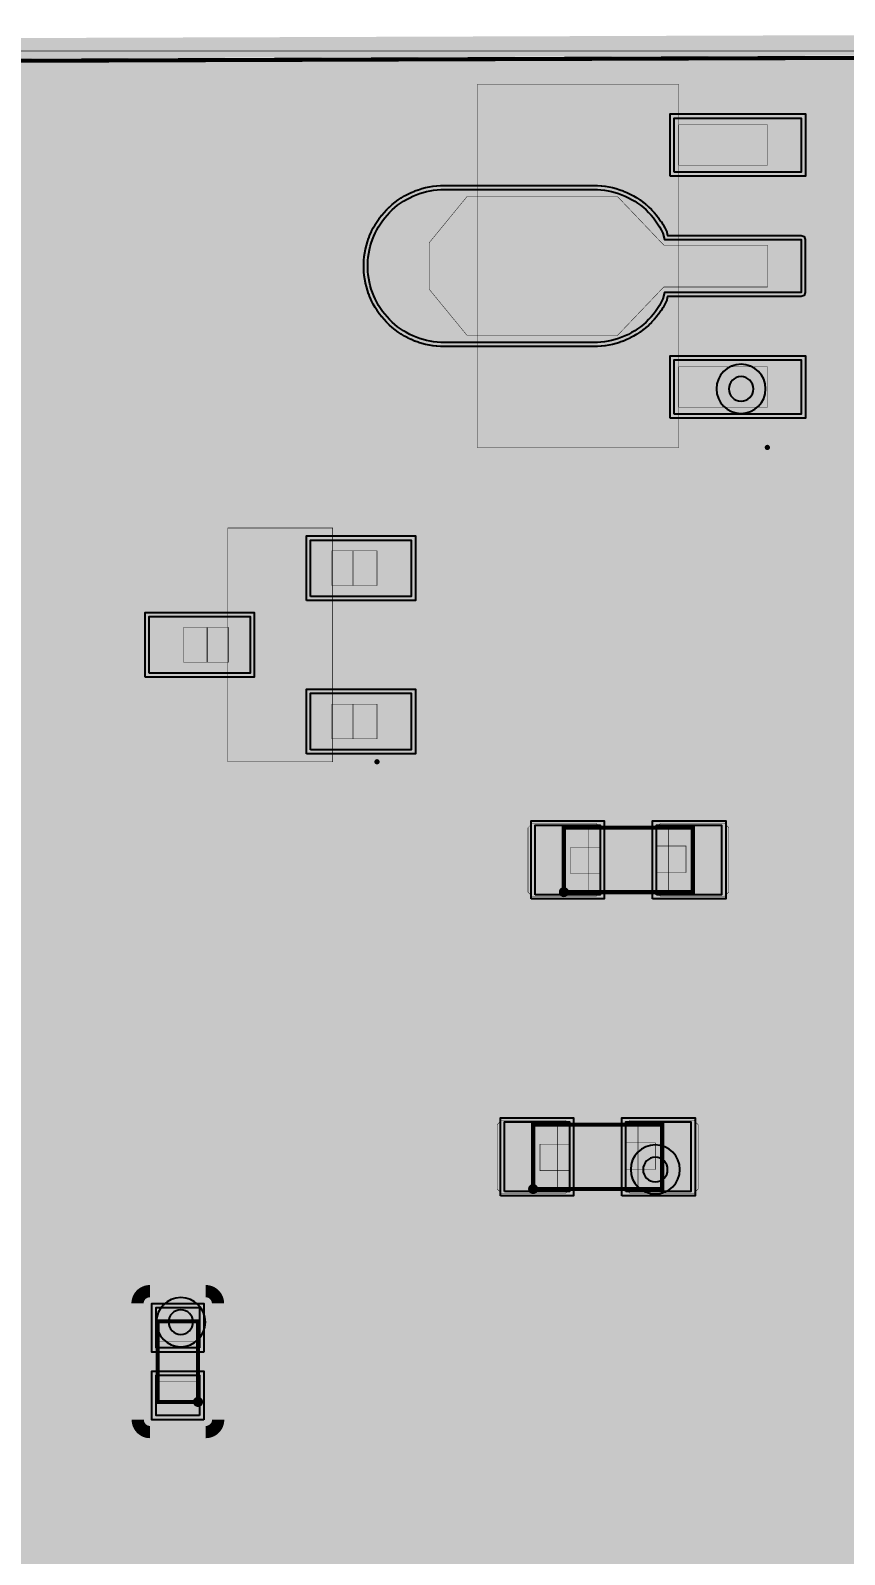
# Model space of a CAD drawing. Header units: millimetres. Extents: x 56.5 to 93.6, y 37.7 to 70.1.
# Drawn here: x 66.5 to 76.59, y 51.2 to 70.1 of the extents above; entities that cross this region are included whole.
import ezdxf

# ---------------------------------------------------------------- set-up
doc = ezdxf.new("R2010")
doc.units = ezdxf.units.MM
doc.header["$MEASUREMENT"] = 0
for name, color, linetype, true_color in [('Board-Outline-Layer', 7, 'Continuous', 0xff00ff), ('Bottom-Layer', 7, 'Continuous', 0x0000ff), ('Component-Marking-Layer', 7, 'Continuous', 0x66ffcc), ('Component-Shape-Layer', 7, 'Continuous', 0x00cccc), ('Document-Layer', 7, 'Continuous', 0xffffff), ('Hole-Layer', 7, 'Continuous', 0x222222), ('Multi-Layer', 7, 'Continuous', 0xc0c0c0), ('Pin-Floating-Layer', 7, 'Continuous', 0xcc9999), ('Pin-Soldering-Layer', 7, 'Continuous', 0xcc9999), ('Top-Layer', 7, 'Continuous', 0xff0000), ('Top-Paste-Mask-Layer', 7, 'Continuous', 0x808080), ('Top-Silkscreen-Layer', 7, 'Continuous', 0xffcc00), ('Top-Solder-Mask-Layer', 7, 'Continuous', 0x800080)]:
    doc.layers.add(name, color=color, linetype=linetype, true_color=true_color)

msp = doc.modelspace()

# ---------------------------------------------------------------- hatches: boundary and pattern name
at = {"layer": 'Bottom-Layer'}
msp.add_hatch(color=256, dxfattribs=at).paths.add_polyline_path([(81.101, 43.095), (79.078, 43.102), (76.992, 43.207), (76.989, 43.208), (76.986, 43.208), (56.797, 43.334), (56.797, 69.696), (93.318, 69.822), (93.318, 64.041), (93.219, 43.205)])
at = {"layer": 'Component-Marking-Layer'}
for points in [[(75.608, 64.933, 1), (75.668, 64.933, 1)], [(75.608, 64.933, 1), (75.668, 64.933, 1)], [(70.766, 61.034, 1), (70.826, 61.034, 1)], [(70.766, 61.034, 1), (70.826, 61.034, 1)], [(73.054, 59.417, 1), (73.174, 59.417, 1)], [(73.054, 59.417, 1), (73.174, 59.417, 1)], [(72.673, 55.734, 1), (72.793, 55.734, 1)], [(72.673, 55.734, 1), (72.793, 55.734, 1)], [(68.516, 53.094, 1), (68.636, 53.094, 1)], [(68.516, 53.094, 1), (68.636, 53.094, 1)]]:
    msp.add_hatch(color=256, dxfattribs=at).paths.add_polyline_path(points)
at = {"layer": 'Component-Shape-Layer'}
for points in [[(72.04, 64.933), (72.04, 69.433), (74.54, 69.433), (74.54, 64.933)], [(72.04, 64.933), (72.04, 69.433), (74.54, 69.433), (74.54, 64.933)], [(68.946, 61.034), (68.946, 63.934), (70.246, 63.934), (70.246, 61.034)], [(68.946, 61.034), (68.946, 63.934), (70.246, 63.934), (70.246, 61.034)]]:
    msp.add_hatch(color=256, dxfattribs=at).paths.add_polyline_path(points)
at = {"layer": 'Pin-Floating-Layer'}
for points in [[(70.236, 63.219), (70.236, 63.649), (70.506, 63.649), (70.506, 63.219)], [(70.236, 63.219), (70.236, 63.649), (70.506, 63.649), (70.506, 63.219)], [(68.686, 62.269), (68.686, 62.699), (68.956, 62.699), (68.956, 62.269)], [(68.686, 62.269), (68.686, 62.699), (68.956, 62.699), (68.956, 62.269)], [(70.236, 61.319), (70.236, 61.749), (70.506, 61.749), (70.506, 61.319)], [(70.236, 61.319), (70.236, 61.749), (70.506, 61.749), (70.506, 61.319)]]:
    msp.add_hatch(color=256, dxfattribs=at).paths.add_polyline_path(points)
at = {"layer": 'Pin-Soldering-Layer'}
for points in [[(74.538, 68.933), (75.638, 68.933), (75.638, 68.433), (74.538, 68.433)], [(74.538, 68.933), (75.638, 68.933), (75.638, 68.433), (74.538, 68.433)], [(74.353, 66.923), (73.778, 66.321), (71.914, 66.321), (71.443, 66.896), (71.443, 67.471), (71.914, 68.046), (73.778, 68.046), (74.353, 67.443), (75.638, 67.443), (75.638, 66.923)], [(74.353, 66.923), (73.778, 66.321), (71.914, 66.321), (71.443, 66.896), (71.443, 67.471), (71.914, 68.046), (73.778, 68.046), (74.353, 67.443), (75.638, 67.443), (75.638, 66.923)], [(74.538, 65.933), (75.638, 65.933), (75.638, 65.433), (74.538, 65.433)], [(74.538, 65.933), (75.638, 65.933), (75.638, 65.433), (74.538, 65.433)], [(70.496, 63.219), (70.496, 63.649), (70.796, 63.649), (70.796, 63.219)], [(70.496, 63.219), (70.496, 63.649), (70.796, 63.649), (70.796, 63.219)], [(68.396, 62.269), (68.396, 62.699), (68.696, 62.699), (68.696, 62.269)], [(68.396, 62.269), (68.396, 62.699), (68.696, 62.699), (68.696, 62.269)], [(70.496, 61.319), (70.496, 61.749), (70.796, 61.749), (70.796, 61.319)], [(70.496, 61.319), (70.496, 61.749), (70.796, 61.749), (70.796, 61.319)], [(73.114, 59.417), (73.114, 60.217), (73.414, 60.217), (73.414, 59.417)], [(73.114, 59.417), (73.114, 60.217), (73.414, 60.217), (73.414, 59.417)], [(74.714, 59.417), (74.414, 59.417), (74.414, 60.217), (74.714, 60.217)], [(74.714, 59.417), (74.414, 59.417), (74.414, 60.217), (74.714, 60.217)], [(72.733, 55.734), (72.733, 56.534), (73.033, 56.534), (73.033, 55.734)], [(72.733, 55.734), (72.733, 56.534), (73.033, 56.534), (73.033, 55.734)], [(74.333, 55.734), (74.033, 55.734), (74.033, 56.534), (74.333, 56.534)], [(74.333, 55.734), (74.033, 55.734), (74.033, 56.534), (74.333, 56.534)], [(68.576, 54.094), (68.576, 53.844), (68.076, 53.844), (68.076, 54.094)], [(68.576, 54.094), (68.576, 53.844), (68.076, 53.844), (68.076, 54.094)], [(68.576, 53.094), (68.076, 53.094), (68.076, 53.344), (68.576, 53.344)], [(68.576, 53.094), (68.076, 53.094), (68.076, 53.344), (68.576, 53.344)]]:
    msp.add_hatch(color=256, dxfattribs=at).paths.add_polyline_path(points)
at = {"layer": 'Top-Layer'}
for points in [[(74.483, 68.347), (74.483, 69.019), (76.058, 69.019), (76.058, 68.347)], [(71.631, 68.133), (73.485, 68.133), (73.53, 68.132), (73.574, 68.129), (73.618, 68.124), (73.662, 68.116), (73.706, 68.107), (73.749, 68.096), (73.791, 68.082), (73.833, 68.067), (73.874, 68.05), (73.914, 68.03), (73.954, 68.009), (73.992, 67.986), (74.029, 67.962), (74.065, 67.936), (74.1, 67.908), (74.133, 67.878), (74.165, 67.847), (74.195, 67.814), (74.224, 67.78), (74.251, 67.745), (74.277, 67.708), (74.3, 67.671), (74.322, 67.632), (74.342, 67.592), (74.361, 67.513), (76.058, 67.513), (76.058, 66.853), (74.361, 66.853), (74.342, 66.774), (74.322, 66.734), (74.3, 66.695), (74.277, 66.657), (74.251, 66.621), (74.224, 66.586), (74.195, 66.552), (74.165, 66.519), (74.133, 66.488), (74.1, 66.458), (74.065, 66.43), (74.029, 66.404), (73.992, 66.379), (73.954, 66.357), (73.914, 66.335), (73.874, 66.316), (73.833, 66.299), (73.791, 66.284), (73.749, 66.27), (73.706, 66.259), (73.662, 66.25), (73.618, 66.242), (73.574, 66.237), (73.53, 66.234), (73.485, 66.233), (71.631, 66.233), (71.586, 66.234), (71.542, 66.237), (71.498, 66.242), (71.454, 66.25), (71.41, 66.259), (71.367, 66.27), (71.325, 66.284), (71.283, 66.299), (71.242, 66.316), (71.202, 66.335), (71.162, 66.357), (71.124, 66.379), (71.087, 66.404), (71.051, 66.43), (71.017, 66.458), (70.983, 66.488), (70.951, 66.519), (70.921, 66.552), (70.892, 66.586), (70.865, 66.621), (70.839, 66.657), (70.816, 66.695), (70.794, 66.734), (70.774, 66.774), (70.755, 66.814), (70.739, 66.856), (70.725, 66.898), (70.712, 66.941), (70.702, 66.984), (70.694, 67.028), (70.687, 67.072), (70.683, 67.116), (70.681, 67.161), (70.681, 67.205), (70.683, 67.25), (70.687, 67.294), (70.694, 67.338), (70.702, 67.382), (70.712, 67.425), (70.725, 67.468), (70.739, 67.51), (70.755, 67.552), (70.774, 67.592), (70.794, 67.632), (70.816, 67.671), (70.839, 67.708), (70.865, 67.745), (70.892, 67.78), (70.921, 67.814), (70.951, 67.847), (70.983, 67.878), (71.017, 67.908), (71.051, 67.936), (71.087, 67.962), (71.124, 67.986), (71.162, 68.009), (71.202, 68.03), (71.242, 68.05), (71.283, 68.067), (71.325, 68.082), (71.367, 68.096), (71.41, 68.107), (71.454, 68.116), (71.498, 68.124), (71.542, 68.129), (71.586, 68.132)], [(74.483, 65.347), (74.483, 66.019), (76.058, 66.019), (76.058, 65.347)], [(69.971, 63.084), (69.971, 63.784), (71.221, 63.784), (71.221, 63.084)], [(67.971, 62.134), (67.971, 62.834), (69.221, 62.834), (69.221, 62.134)], [(69.971, 61.184), (69.971, 61.884), (71.221, 61.884), (71.221, 61.184)], [(72.758, 59.385), (72.758, 60.249), (73.564, 60.249), (73.564, 59.385)], [(74.264, 59.385), (74.264, 60.249), (75.071, 60.249), (75.071, 59.385)], [(72.377, 55.702), (72.377, 56.566), (73.183, 56.566), (73.183, 55.702)], [(73.883, 55.702), (73.883, 56.566), (74.69, 56.566), (74.69, 55.702)], [(68.596, 53.764), (68.056, 53.764), (68.056, 54.264), (68.596, 54.264)], [(68.596, 52.924), (68.056, 52.924), (68.056, 53.424), (68.596, 53.424)]]:
    msp.add_hatch(color=256, dxfattribs=at).paths.add_polyline_path(points)
at = {"layer": 'Top-Paste-Mask-Layer'}
for points in [[(74.483, 68.347), (74.483, 69.019), (76.058, 69.019), (76.058, 68.347)], [(71.631, 68.133), (73.485, 68.133), (73.53, 68.132), (73.574, 68.129), (73.618, 68.124), (73.662, 68.116), (73.706, 68.107), (73.749, 68.096), (73.791, 68.082), (73.833, 68.067), (73.874, 68.05), (73.914, 68.03), (73.954, 68.009), (73.992, 67.986), (74.029, 67.962), (74.065, 67.936), (74.1, 67.908), (74.133, 67.878), (74.165, 67.847), (74.195, 67.814), (74.224, 67.78), (74.251, 67.745), (74.277, 67.708), (74.3, 67.671), (74.322, 67.632), (74.342, 67.592), (74.361, 67.513), (76.058, 67.513), (76.058, 66.853), (74.361, 66.853), (74.342, 66.774), (74.322, 66.734), (74.3, 66.695), (74.277, 66.657), (74.251, 66.621), (74.224, 66.586), (74.195, 66.552), (74.165, 66.519), (74.133, 66.488), (74.1, 66.458), (74.065, 66.43), (74.029, 66.404), (73.992, 66.379), (73.954, 66.357), (73.914, 66.335), (73.874, 66.316), (73.833, 66.299), (73.791, 66.284), (73.749, 66.27), (73.706, 66.259), (73.662, 66.25), (73.618, 66.242), (73.574, 66.237), (73.53, 66.234), (73.485, 66.233), (71.631, 66.233), (71.586, 66.234), (71.542, 66.237), (71.498, 66.242), (71.454, 66.25), (71.41, 66.259), (71.367, 66.27), (71.325, 66.284), (71.283, 66.299), (71.242, 66.316), (71.202, 66.335), (71.162, 66.357), (71.124, 66.379), (71.087, 66.404), (71.051, 66.43), (71.017, 66.458), (70.983, 66.488), (70.951, 66.519), (70.921, 66.552), (70.892, 66.586), (70.865, 66.621), (70.839, 66.657), (70.816, 66.695), (70.794, 66.734), (70.774, 66.774), (70.755, 66.814), (70.739, 66.856), (70.725, 66.898), (70.712, 66.941), (70.702, 66.984), (70.694, 67.028), (70.687, 67.072), (70.683, 67.116), (70.681, 67.161), (70.681, 67.205), (70.683, 67.25), (70.687, 67.294), (70.694, 67.338), (70.702, 67.382), (70.712, 67.425), (70.725, 67.468), (70.739, 67.51), (70.755, 67.552), (70.774, 67.592), (70.794, 67.632), (70.816, 67.671), (70.839, 67.708), (70.865, 67.745), (70.892, 67.78), (70.921, 67.814), (70.951, 67.847), (70.983, 67.878), (71.017, 67.908), (71.051, 67.936), (71.087, 67.962), (71.124, 67.986), (71.162, 68.009), (71.202, 68.03), (71.242, 68.05), (71.283, 68.067), (71.325, 68.082), (71.367, 68.096), (71.41, 68.107), (71.454, 68.116), (71.498, 68.124), (71.542, 68.129), (71.586, 68.132)], [(74.483, 65.347), (74.483, 66.019), (76.058, 66.019), (76.058, 65.347)], [(69.971, 63.084), (69.971, 63.784), (71.221, 63.784), (71.221, 63.084)], [(67.971, 62.134), (67.971, 62.834), (69.221, 62.834), (69.221, 62.134)], [(69.971, 61.184), (69.971, 61.884), (71.221, 61.884), (71.221, 61.184)], [(72.719, 59.367), (72.669, 59.417), (72.669, 60.217), (72.719, 60.267), (73.519, 60.267), (73.569, 60.217), (73.569, 59.975), (73.199, 59.975), (73.199, 59.645), (73.569, 59.645), (73.569, 59.417), (73.519, 59.367)], [(72.719, 59.367), (72.669, 59.417), (72.669, 60.217), (72.719, 60.267), (73.519, 60.267), (73.569, 60.217), (73.569, 59.975), (73.199, 59.975), (73.199, 59.645), (73.569, 59.645), (73.569, 59.417), (73.519, 59.367)], [(75.109, 60.267), (75.159, 60.217), (75.159, 59.417), (75.109, 59.367), (74.309, 59.367), (74.259, 59.417), (74.259, 59.659), (74.629, 59.659), (74.629, 59.989), (74.259, 59.989), (74.259, 60.217), (74.309, 60.267)], [(75.109, 60.267), (75.159, 60.217), (75.159, 59.417), (75.109, 59.367), (74.309, 59.367), (74.259, 59.417), (74.259, 59.659), (74.629, 59.659), (74.629, 59.989), (74.259, 59.989), (74.259, 60.217), (74.309, 60.267)], [(72.338, 55.684), (72.288, 55.734), (72.288, 56.534), (72.338, 56.584), (73.138, 56.584), (73.188, 56.534), (73.188, 56.292), (72.818, 56.292), (72.818, 55.962), (73.188, 55.962), (73.188, 55.734), (73.138, 55.684)], [(72.338, 55.684), (72.288, 55.734), (72.288, 56.534), (72.338, 56.584), (73.138, 56.584), (73.188, 56.534), (73.188, 56.292), (72.818, 56.292), (72.818, 55.962), (73.188, 55.962), (73.188, 55.734), (73.138, 55.684)], [(74.728, 56.584), (74.778, 56.534), (74.778, 55.734), (74.728, 55.684), (73.928, 55.684), (73.878, 55.734), (73.878, 55.976), (74.248, 55.976), (74.248, 56.306), (73.878, 56.306), (73.878, 56.534), (73.928, 56.584)], [(74.728, 56.584), (74.778, 56.534), (74.778, 55.734), (74.728, 55.684), (73.928, 55.684), (73.878, 55.734), (73.878, 55.976), (74.248, 55.976), (74.248, 56.306), (73.878, 56.306), (73.878, 56.534), (73.928, 56.584)], [(68.596, 53.764), (68.056, 53.764), (68.056, 54.264), (68.596, 54.264)], [(68.596, 52.924), (68.056, 52.924), (68.056, 53.424), (68.596, 53.424)]]:
    msp.add_hatch(color=256, dxfattribs=at).paths.add_polyline_path(points)
at = {"layer": 'Top-Solder-Mask-Layer'}
for points in [[(74.432, 68.296), (74.432, 69.07), (76.109, 69.07), (76.109, 68.296)], [(71.585, 68.182), (71.63, 68.183), (71.63, 68.183), (71.631, 68.183), (73.485, 68.183), (73.486, 68.183), (73.486, 68.183), (73.531, 68.182), (73.532, 68.182), (73.533, 68.182), (73.578, 68.179), (73.579, 68.179), (73.58, 68.178), (73.624, 68.173), (73.625, 68.173), (73.626, 68.173), (73.67, 68.166), (73.672, 68.165), (73.673, 68.165), (73.716, 68.156), (73.717, 68.156), (73.719, 68.155), (73.762, 68.144), (73.763, 68.144), (73.764, 68.143), (73.806, 68.13), (73.808, 68.13), (73.809, 68.129), (73.85, 68.114), (73.852, 68.113), (73.853, 68.113), (73.894, 68.096), (73.895, 68.095), (73.896, 68.095), (73.936, 68.076), (73.937, 68.075), (73.938, 68.074), (73.977, 68.053), (73.978, 68.053), (73.979, 68.052), (74.018, 68.029), (74.019, 68.029), (74.02, 68.028), (74.057, 68.004), (74.058, 68.003), (74.059, 68.002), (74.095, 67.976), (74.095, 67.975), (74.096, 67.974), (74.131, 67.946), (74.132, 67.946), (74.133, 67.945), (74.166, 67.915), (74.167, 67.914), (74.168, 67.914), (74.2, 67.883), (74.2, 67.882), (74.201, 67.881), (74.232, 67.848), (74.232, 67.847), (74.233, 67.847), (74.262, 67.813), (74.263, 67.812), (74.264, 67.811), (74.291, 67.775), (74.291, 67.775), (74.292, 67.774), (74.318, 67.737), (74.318, 67.736), (74.319, 67.735), (74.343, 67.697), (74.343, 67.696), (74.344, 67.695), (74.366, 67.657), (74.366, 67.656), (74.367, 67.655), (74.387, 67.615), (74.389, 67.609), (74.391, 67.603), (74.4, 67.563), (76.058, 67.563), (76.093, 67.548), (76.108, 67.513), (76.108, 66.853), (76.093, 66.818), (76.058, 66.803), (74.4, 66.803), (74.391, 66.762), (74.389, 66.757), (74.387, 66.751), (74.367, 66.711), (74.366, 66.71), (74.366, 66.709), (74.344, 66.67), (74.343, 66.669), (74.343, 66.668), (74.319, 66.631), (74.318, 66.63), (74.318, 66.629), (74.292, 66.592), (74.291, 66.591), (74.291, 66.59), (74.264, 66.555), (74.263, 66.554), (74.262, 66.553), (74.233, 66.519), (74.232, 66.518), (74.232, 66.518), (74.201, 66.485), (74.2, 66.484), (74.2, 66.483), (74.168, 66.452), (74.167, 66.451), (74.166, 66.451), (74.133, 66.421), (74.132, 66.42), (74.131, 66.42), (74.096, 66.392), (74.095, 66.391), (74.095, 66.39), (74.059, 66.364), (74.058, 66.363), (74.057, 66.362), (74.02, 66.338), (74.019, 66.337), (74.018, 66.337), (73.979, 66.314), (73.978, 66.313), (73.977, 66.312), (73.938, 66.291), (73.937, 66.291), (73.936, 66.29), (73.896, 66.271), (73.895, 66.271), (73.894, 66.27), (73.853, 66.253), (73.852, 66.252), (73.85, 66.252), (73.809, 66.237), (73.808, 66.236), (73.806, 66.236), (73.764, 66.223), (73.763, 66.222), (73.762, 66.222), (73.719, 66.211), (73.717, 66.21), (73.716, 66.21), (73.673, 66.201), (73.672, 66.2), (73.67, 66.2), (73.626, 66.193), (73.625, 66.193), (73.624, 66.193), (73.58, 66.187), (73.579, 66.187), (73.578, 66.187), (73.533, 66.184), (73.532, 66.184), (73.531, 66.184), (73.486, 66.183), (73.486, 66.183), (73.485, 66.183), (71.631, 66.183), (71.63, 66.183), (71.63, 66.183), (71.585, 66.184), (71.584, 66.184), (71.583, 66.184), (71.538, 66.187), (71.537, 66.187), (71.536, 66.187), (71.492, 66.193), (71.491, 66.193), (71.49, 66.193), (71.446, 66.2), (71.444, 66.2), (71.443, 66.201), (71.4, 66.21), (71.399, 66.21), (71.397, 66.211), (71.354, 66.222), (71.353, 66.222), (71.352, 66.223), (71.31, 66.236), (71.309, 66.236), (71.307, 66.237), (71.266, 66.252), (71.265, 66.252), (71.263, 66.253), (71.222, 66.27), (71.221, 66.271), (71.22, 66.271), (71.18, 66.29), (71.179, 66.291), (71.178, 66.291), (71.139, 66.312), (71.138, 66.313), (71.137, 66.314), (71.098, 66.337), (71.097, 66.337), (71.096, 66.338), (71.059, 66.362), (71.058, 66.363), (71.057, 66.364), (71.022, 66.39), (71.021, 66.391), (71.02, 66.392), (70.985, 66.42), (70.984, 66.42), (70.983, 66.421), (70.95, 66.451), (70.949, 66.451), (70.948, 66.452), (70.916, 66.483), (70.916, 66.484), (70.915, 66.485), (70.884, 66.518), (70.884, 66.518), (70.883, 66.519), (70.854, 66.553), (70.853, 66.554), (70.853, 66.555), (70.825, 66.59), (70.825, 66.591), (70.824, 66.592), (70.798, 66.629), (70.798, 66.63), (70.797, 66.631), (70.773, 66.668), (70.773, 66.669), (70.772, 66.67), (70.75, 66.709), (70.75, 66.71), (70.749, 66.711), (70.729, 66.751), (70.729, 66.752), (70.728, 66.753), (70.71, 66.794), (70.709, 66.795), (70.709, 66.796), (70.693, 66.837), (70.692, 66.838), (70.692, 66.84), (70.677, 66.882), (70.677, 66.883), (70.677, 66.884), (70.664, 66.927), (70.664, 66.928), (70.664, 66.929), (70.653, 66.972), (70.653, 66.974), (70.653, 66.975), (70.645, 67.018), (70.644, 67.02), (70.644, 67.021), (70.638, 67.065), (70.638, 67.066), (70.638, 67.067), (70.633, 67.112), (70.633, 67.113), (70.633, 67.114), (70.631, 67.158), (70.631, 67.16), (70.631, 67.161), (70.631, 67.205), (70.631, 67.206), (70.631, 67.208), (70.633, 67.252), (70.633, 67.253), (70.633, 67.254), (70.638, 67.299), (70.638, 67.3), (70.638, 67.301), (70.644, 67.345), (70.644, 67.346), (70.645, 67.348), (70.653, 67.391), (70.653, 67.392), (70.653, 67.394), (70.664, 67.437), (70.664, 67.438), (70.664, 67.439), (70.677, 67.482), (70.677, 67.483), (70.677, 67.484), (70.692, 67.526), (70.692, 67.527), (70.693, 67.529), (70.709, 67.57), (70.709, 67.571), (70.71, 67.572), (70.728, 67.613), (70.729, 67.614), (70.729, 67.615), (70.749, 67.655), (70.75, 67.656), (70.75, 67.657), (70.772, 67.695), (70.773, 67.696), (70.773, 67.697), (70.797, 67.735), (70.798, 67.736), (70.798, 67.737), (70.824, 67.774), (70.825, 67.775), (70.825, 67.775), (70.853, 67.811), (70.853, 67.812), (70.854, 67.813), (70.883, 67.847), (70.884, 67.847), (70.884, 67.848), (70.915, 67.881), (70.916, 67.882), (70.916, 67.883), (70.948, 67.914), (70.949, 67.914), (70.95, 67.915), (70.983, 67.945), (70.984, 67.946), (70.985, 67.946), (71.02, 67.974), (71.021, 67.975), (71.022, 67.976), (71.057, 68.002), (71.058, 68.003), (71.059, 68.004), (71.096, 68.028), (71.097, 68.029), (71.098, 68.029), (71.137, 68.052), (71.138, 68.053), (71.139, 68.053), (71.178, 68.074), (71.179, 68.075), (71.18, 68.076), (71.22, 68.095), (71.221, 68.095), (71.222, 68.096), (71.263, 68.113), (71.265, 68.113), (71.266, 68.114), (71.307, 68.129), (71.309, 68.13), (71.31, 68.13), (71.352, 68.143), (71.353, 68.144), (71.354, 68.144), (71.397, 68.155), (71.399, 68.156), (71.4, 68.156), (71.443, 68.165), (71.444, 68.165), (71.446, 68.166), (71.49, 68.173), (71.491, 68.173), (71.492, 68.173), (71.536, 68.178), (71.537, 68.179), (71.538, 68.179), (71.583, 68.182), (71.584, 68.182)], [(74.432, 65.296), (74.432, 66.07), (76.109, 66.07), (76.109, 65.296)], [(69.92, 63.033), (69.92, 63.835), (71.272, 63.835), (71.272, 63.033)], [(67.92, 62.083), (67.92, 62.885), (69.272, 62.885), (69.272, 62.083)], [(69.92, 61.133), (69.92, 61.935), (71.272, 61.935), (71.272, 61.133)], [(72.707, 59.334), (72.707, 60.3), (73.615, 60.3), (73.615, 59.334)], [(74.213, 59.334), (74.213, 60.3), (75.122, 60.3), (75.122, 59.334)], [(72.326, 55.651), (72.326, 56.617), (73.234, 56.617), (73.234, 55.651)], [(73.832, 55.651), (73.832, 56.617), (74.741, 56.617), (74.741, 55.651)], [(68.647, 53.713), (68.005, 53.713), (68.005, 54.315), (68.647, 54.315)], [(68.647, 52.873), (68.005, 52.873), (68.005, 53.475), (68.647, 53.475)]]:
    msp.add_hatch(color=256, dxfattribs=at).paths.add_polyline_path(points)

# ---------------------------------------------------------------- linework, layer by layer
at = {"layer": 'Board-Outline-Layer', "const_width": 0.254}
msp.add_lwpolyline([(56.642, 43.18), (56.642, 69.85), (93.472, 69.977), (93.472, 43.053), (79.502, 42.926), (76.985, 43.053)], close=True, dxfattribs=at)
at = {"layer": 'Bottom-Layer'}
for points, const_width in [([(56.642, 43.18), (56.642, 69.85), (93.345, 69.85), (93.218, 43.053)], 0.00508), ([(81.101, 43.095), (79.078, 43.102), (76.992, 43.207), (76.989, 43.208), (76.986, 43.208), (56.797, 43.334), (56.797, 69.696), (93.318, 69.822), (93.318, 64.041), (93.219, 43.205)], 0.0508)]:
    msp.add_lwpolyline(points, close=True, dxfattribs=dict(at, const_width=const_width))
at = {"layer": 'Bottom-Layer', "const_width": 1}
for points in [[(65.151, 66.929), (82.296, 66.929)], [(75.271, 65.683), (74.646, 65.074)], [(74.646, 65.074), (67.31, 65.169)], [(67.31, 65.169), (67.31, 55.372)], [(74.248, 55.976), (74.533, 56.261)], [(74.533, 56.261), (78.232, 56.261)], [(63.246, 55.372), (67.31, 55.372)], [(67.31, 55.372), (68.437, 55.372)], [(68.437, 55.372), (68.701, 55.109)], [(63.246, 51.183), (67.166, 55.103)], [(67.166, 55.103), (68.58, 55.103)], [(68.58, 55.103), (68.701, 55.109)], [(68.58, 55.103), (68.701, 54.982)], [(68.701, 55.109), (71.044, 55.22)], [(68.701, 55.109), (68.701, 54.982)], [(71.044, 55.22), (71.044, 50.673)], [(68.701, 54.971), (68.363, 54.633)], [(68.701, 54.982), (68.706, 54.977)], [(68.701, 54.982), (68.701, 54.971)], [(68.706, 54.977), (68.701, 54.971)], [(68.701, 54.971), (68.701, 54.492)], [(68.706, 54.977), (68.706, 54.487)], [(68.363, 54.633), (68.363, 54.084)], [(68.706, 54.428), (68.363, 54.084)], [(68.701, 54.492), (68.706, 54.487)], [(68.706, 54.487), (68.706, 54.428)]]:
    msp.add_lwpolyline(points, dxfattribs=at)
at = {"layer": 'Component-Marking-Layer', "const_width": 0.00508}
for points in [[(75.608, 64.933, 1), (75.668, 64.933, 1)], [(75.608, 64.933, 1), (75.668, 64.933, 1)], [(70.766, 61.034, 1), (70.826, 61.034, 1)], [(70.766, 61.034, 1), (70.826, 61.034, 1)]]:
    msp.add_lwpolyline(points, format="xyb", close=True, dxfattribs=at)
for points in [[(73.054, 59.417, 1), (73.174, 59.417), (73.174, 59.417, 1), (73.054, 59.417)], [(73.054, 59.417, 1), (73.174, 59.417), (73.174, 59.417, 1), (73.054, 59.417)], [(72.673, 55.734, 1), (72.793, 55.734), (72.793, 55.734, 1), (72.673, 55.734)], [(72.673, 55.734, 1), (72.793, 55.734), (72.793, 55.734, 1), (72.673, 55.734)], [(68.516, 53.094, 1), (68.636, 53.094), (68.636, 53.094, 1), (68.516, 53.094)], [(68.516, 53.094, 1), (68.636, 53.094), (68.636, 53.094, 1), (68.516, 53.094)]]:
    msp.add_lwpolyline(points, format="xyb", dxfattribs=at)
at = {"layer": 'Component-Shape-Layer'}
for points, const_width in [([(72.04, 64.933), (72.04, 69.433), (74.54, 69.433), (74.54, 64.933)], 0.00508), ([(72.04, 64.933), (72.04, 69.433), (74.54, 69.433), (74.54, 64.933)], 0.00508), ([(68.946, 61.034), (68.946, 63.934), (70.246, 63.934), (70.246, 61.034)], 0.00508), ([(68.946, 61.034), (68.946, 63.934), (70.246, 63.934), (70.246, 61.034)], 0.00508), ([(73.114, 59.417), (73.114, 60.217), (74.714, 60.217), (74.714, 59.417)], 0.0508), ([(73.114, 59.417), (73.114, 60.217), (74.714, 60.217), (74.714, 59.417)], 0.0508), ([(72.733, 55.734), (72.733, 56.534), (74.333, 56.534), (74.333, 55.734)], 0.0508), ([(72.733, 55.734), (72.733, 56.534), (74.333, 56.534), (74.333, 55.734)], 0.0508), ([(68.576, 53.094), (68.076, 53.094), (68.076, 54.094), (68.576, 54.094)], 0.0508), ([(68.576, 53.094), (68.076, 53.094), (68.076, 54.094), (68.576, 54.094)], 0.0508)]:
    msp.add_lwpolyline(points, close=True, dxfattribs=dict(at, const_width=const_width))
at = {"layer": 'Document-Layer'}
for points, const_width in [([(75.479, 65.683, 1), (75.78, 65.683, 1)], 0.3), ([(75.479, 65.683, 1), (75.78, 65.683, 1)], 0.3), ([(70.956, 61.384, 1), (71.156, 61.384, 1)], 0.2), ([(70.956, 61.384, 1), (71.156, 61.384, 1)], 0.2)]:
    msp.add_lwpolyline(points, format="xyb", close=True, dxfattribs=dict(at, const_width=const_width))
at = {"layer": 'Hole-Layer'}
for points in [[(75.159, 65.659, 1), (75.464, 65.659, 1)], [(74.096, 55.976, 1), (74.401, 55.976, 1)], [(68.21, 54.084, 1), (68.515, 54.084, 1)]]:
    msp.add_lwpolyline(points, format="xyb", close=True, dxfattribs=at)
at = {"layer": 'Multi-Layer'}
for points in [[(75.006, 65.659, 1), (75.616, 65.659), (75.616, 65.659, 1), (75.006, 65.659)], [(73.943, 55.976, 1), (74.553, 55.976), (74.553, 55.976, 1), (73.943, 55.976)], [(68.058, 54.084, 1), (68.668, 54.084), (68.668, 54.084, 1), (68.058, 54.084)]]:
    msp.add_lwpolyline(points, format="xyb", dxfattribs=at)
at = {"layer": 'Pin-Floating-Layer', "const_width": 0.00508}
for points in [[(70.236, 63.219), (70.236, 63.649), (70.506, 63.649), (70.506, 63.219)], [(70.236, 63.219), (70.236, 63.649), (70.506, 63.649), (70.506, 63.219)], [(68.686, 62.269), (68.686, 62.699), (68.956, 62.699), (68.956, 62.269)], [(68.686, 62.269), (68.686, 62.699), (68.956, 62.699), (68.956, 62.269)], [(70.236, 61.319), (70.236, 61.749), (70.506, 61.749), (70.506, 61.319)], [(70.236, 61.319), (70.236, 61.749), (70.506, 61.749), (70.506, 61.319)]]:
    msp.add_lwpolyline(points, close=True, dxfattribs=at)
at = {"layer": 'Pin-Soldering-Layer', "const_width": 0.00508}
for points in [[(74.538, 68.933), (75.638, 68.933), (75.638, 68.433), (74.538, 68.433)], [(74.538, 68.933), (75.638, 68.933), (75.638, 68.433), (74.538, 68.433)], [(74.353, 66.923), (73.778, 66.321), (71.914, 66.321), (71.443, 66.896), (71.443, 67.471), (71.914, 68.046), (73.778, 68.046), (74.353, 67.443), (75.638, 67.443), (75.638, 66.923)], [(74.353, 66.923), (73.778, 66.321), (71.914, 66.321), (71.443, 66.896), (71.443, 67.471), (71.914, 68.046), (73.778, 68.046), (74.353, 67.443), (75.638, 67.443), (75.638, 66.923)], [(74.538, 65.933), (75.638, 65.933), (75.638, 65.433), (74.538, 65.433)], [(74.538, 65.933), (75.638, 65.933), (75.638, 65.433), (74.538, 65.433)], [(70.496, 63.219), (70.496, 63.649), (70.796, 63.649), (70.796, 63.219)], [(70.496, 63.219), (70.496, 63.649), (70.796, 63.649), (70.796, 63.219)], [(68.396, 62.269), (68.396, 62.699), (68.696, 62.699), (68.696, 62.269)], [(68.396, 62.269), (68.396, 62.699), (68.696, 62.699), (68.696, 62.269)], [(70.496, 61.319), (70.496, 61.749), (70.796, 61.749), (70.796, 61.319)], [(70.496, 61.319), (70.496, 61.749), (70.796, 61.749), (70.796, 61.319)], [(73.114, 59.417), (73.114, 60.217), (73.414, 60.217), (73.414, 59.417)], [(73.114, 59.417), (73.114, 60.217), (73.414, 60.217), (73.414, 59.417)], [(74.714, 59.417), (74.414, 59.417), (74.414, 60.217), (74.714, 60.217)], [(74.714, 59.417), (74.414, 59.417), (74.414, 60.217), (74.714, 60.217)], [(72.733, 55.734), (72.733, 56.534), (73.033, 56.534), (73.033, 55.734)], [(72.733, 55.734), (72.733, 56.534), (73.033, 56.534), (73.033, 55.734)], [(74.333, 55.734), (74.033, 55.734), (74.033, 56.534), (74.333, 56.534)], [(74.333, 55.734), (74.033, 55.734), (74.033, 56.534), (74.333, 56.534)], [(68.576, 54.094), (68.576, 53.844), (68.076, 53.844), (68.076, 54.094)], [(68.576, 54.094), (68.576, 53.844), (68.076, 53.844), (68.076, 54.094)], [(68.576, 53.094), (68.076, 53.094), (68.076, 53.344), (68.576, 53.344)], [(68.576, 53.094), (68.076, 53.094), (68.076, 53.344), (68.576, 53.344)]]:
    msp.add_lwpolyline(points, close=True, dxfattribs=at)
at = {"layer": 'Top-Layer'}
for points in [[(74.483, 68.347), (74.483, 69.019), (76.058, 69.019), (76.058, 68.347)], [(71.631, 68.133), (73.485, 68.133), (73.53, 68.132), (73.574, 68.129), (73.618, 68.124), (73.662, 68.116), (73.706, 68.107), (73.749, 68.096), (73.791, 68.082), (73.833, 68.067), (73.874, 68.05), (73.914, 68.03), (73.954, 68.009), (73.992, 67.986), (74.029, 67.962), (74.065, 67.936), (74.1, 67.908), (74.133, 67.878), (74.165, 67.847), (74.195, 67.814), (74.224, 67.78), (74.251, 67.745), (74.277, 67.708), (74.3, 67.671), (74.322, 67.632), (74.342, 67.592), (74.361, 67.513), (76.058, 67.513), (76.058, 66.853), (74.361, 66.853), (74.342, 66.774), (74.322, 66.734), (74.3, 66.695), (74.277, 66.657), (74.251, 66.621), (74.224, 66.586), (74.195, 66.552), (74.165, 66.519), (74.133, 66.488), (74.1, 66.458), (74.065, 66.43), (74.029, 66.404), (73.992, 66.379), (73.954, 66.357), (73.914, 66.335), (73.874, 66.316), (73.833, 66.299), (73.791, 66.284), (73.749, 66.27), (73.706, 66.259), (73.662, 66.25), (73.618, 66.242), (73.574, 66.237), (73.53, 66.234), (73.485, 66.233), (71.631, 66.233), (71.586, 66.234), (71.542, 66.237), (71.498, 66.242), (71.454, 66.25), (71.41, 66.259), (71.367, 66.27), (71.325, 66.284), (71.283, 66.299), (71.242, 66.316), (71.202, 66.335), (71.162, 66.357), (71.124, 66.379), (71.087, 66.404), (71.051, 66.43), (71.017, 66.458), (70.983, 66.488), (70.951, 66.519), (70.921, 66.552), (70.892, 66.586), (70.865, 66.621), (70.839, 66.657), (70.816, 66.695), (70.794, 66.734), (70.774, 66.774), (70.755, 66.814), (70.739, 66.856), (70.725, 66.898), (70.712, 66.941), (70.702, 66.984), (70.694, 67.028), (70.687, 67.072), (70.683, 67.116), (70.681, 67.161), (70.681, 67.205), (70.683, 67.25), (70.687, 67.294), (70.694, 67.338), (70.702, 67.382), (70.712, 67.425), (70.725, 67.468), (70.739, 67.51), (70.755, 67.552), (70.774, 67.592), (70.794, 67.632), (70.816, 67.671), (70.839, 67.708), (70.865, 67.745), (70.892, 67.78), (70.921, 67.814), (70.951, 67.847), (70.983, 67.878), (71.017, 67.908), (71.051, 67.936), (71.087, 67.962), (71.124, 67.986), (71.162, 68.009), (71.202, 68.03), (71.242, 68.05), (71.283, 68.067), (71.325, 68.082), (71.367, 68.096), (71.41, 68.107), (71.454, 68.116), (71.498, 68.124), (71.542, 68.129), (71.586, 68.132)], [(74.483, 65.347), (74.483, 66.019), (76.058, 66.019), (76.058, 65.347)], [(69.971, 63.084), (69.971, 63.784), (71.221, 63.784), (71.221, 63.084)], [(67.971, 62.134), (67.971, 62.834), (69.221, 62.834), (69.221, 62.134)], [(69.971, 61.184), (69.971, 61.884), (71.221, 61.884), (71.221, 61.184)], [(72.758, 59.385), (72.758, 60.249), (73.564, 60.249), (73.564, 59.385)], [(74.264, 59.385), (74.264, 60.249), (75.071, 60.249), (75.071, 59.385)], [(72.377, 55.702), (72.377, 56.566), (73.183, 56.566), (73.183, 55.702)], [(73.883, 55.702), (73.883, 56.566), (74.69, 56.566), (74.69, 55.702)], [(68.596, 53.764), (68.056, 53.764), (68.056, 54.264), (68.596, 54.264)], [(68.596, 52.924), (68.056, 52.924), (68.056, 53.424), (68.596, 53.424)]]:
    msp.add_lwpolyline(points, close=True, dxfattribs=at)
for points, const_width in [([(75.271, 68.684), (66.04, 68.684)], 0.6), ([(78.867, 68.684), (75.271, 68.684)], 0.6), ([(72.558, 67.183), (67.056, 67.183)], 0.8), ([(67.056, 67.183), (67.056, 53.21)], 0.8), ([(74.93, 63.434), (70.597, 63.434)], 0.8), ([(74.93, 59.182), (74.93, 63.434)], 0.8), ([(68.595, 56.917), (68.595, 62.484)], 0.8), ([(70.596, 61.534), (72.603, 59.527)], 0.8), ([(72.603, 59.26), (73.161, 59.817)], 0.254), ([(72.603, 56.134), (72.603, 59.26)], 0.8), ([(84.582, 59.182), (74.93, 59.182)], 0.8), ([(72.251, 53.594), (68.595, 56.917)], 0.8), ([(79.057, 53.594), (72.251, 53.594)], 0.8), ([(63.486, 53.199), (67.056, 53.21)], 0.8), ([(68.29, 53.21), (67.056, 53.21)], 0.8), ([(68.326, 53.174), (68.29, 53.21)], 0.8), ([(68.326, 52.175), (68.326, 53.174)], 0.8), ([(63.246, 53.356), (66.803, 53.356)], 0.254), ([(68.506, 51.996), (68.326, 52.175)], 0.8), ([(74.878, 51.996), (68.506, 51.996)], 0.8), ([(75.057, 51.816), (74.878, 51.996)], 0.8), ([(75.057, 48.494), (75.057, 51.816)], 0.8)]:
    msp.add_lwpolyline(points, dxfattribs=dict(at, const_width=const_width))
at = {"layer": 'Top-Paste-Mask-Layer'}
for points in [[(74.483, 68.347), (74.483, 69.019), (76.058, 69.019), (76.058, 68.347)], [(71.631, 68.133), (73.485, 68.133), (73.53, 68.132), (73.574, 68.129), (73.618, 68.124), (73.662, 68.116), (73.706, 68.107), (73.749, 68.096), (73.791, 68.082), (73.833, 68.067), (73.874, 68.05), (73.914, 68.03), (73.954, 68.009), (73.992, 67.986), (74.029, 67.962), (74.065, 67.936), (74.1, 67.908), (74.133, 67.878), (74.165, 67.847), (74.195, 67.814), (74.224, 67.78), (74.251, 67.745), (74.277, 67.708), (74.3, 67.671), (74.322, 67.632), (74.342, 67.592), (74.361, 67.513), (76.058, 67.513), (76.058, 66.853), (74.361, 66.853), (74.342, 66.774), (74.322, 66.734), (74.3, 66.695), (74.277, 66.657), (74.251, 66.621), (74.224, 66.586), (74.195, 66.552), (74.165, 66.519), (74.133, 66.488), (74.1, 66.458), (74.065, 66.43), (74.029, 66.404), (73.992, 66.379), (73.954, 66.357), (73.914, 66.335), (73.874, 66.316), (73.833, 66.299), (73.791, 66.284), (73.749, 66.27), (73.706, 66.259), (73.662, 66.25), (73.618, 66.242), (73.574, 66.237), (73.53, 66.234), (73.485, 66.233), (71.631, 66.233), (71.586, 66.234), (71.542, 66.237), (71.498, 66.242), (71.454, 66.25), (71.41, 66.259), (71.367, 66.27), (71.325, 66.284), (71.283, 66.299), (71.242, 66.316), (71.202, 66.335), (71.162, 66.357), (71.124, 66.379), (71.087, 66.404), (71.051, 66.43), (71.017, 66.458), (70.983, 66.488), (70.951, 66.519), (70.921, 66.552), (70.892, 66.586), (70.865, 66.621), (70.839, 66.657), (70.816, 66.695), (70.794, 66.734), (70.774, 66.774), (70.755, 66.814), (70.739, 66.856), (70.725, 66.898), (70.712, 66.941), (70.702, 66.984), (70.694, 67.028), (70.687, 67.072), (70.683, 67.116), (70.681, 67.161), (70.681, 67.205), (70.683, 67.25), (70.687, 67.294), (70.694, 67.338), (70.702, 67.382), (70.712, 67.425), (70.725, 67.468), (70.739, 67.51), (70.755, 67.552), (70.774, 67.592), (70.794, 67.632), (70.816, 67.671), (70.839, 67.708), (70.865, 67.745), (70.892, 67.78), (70.921, 67.814), (70.951, 67.847), (70.983, 67.878), (71.017, 67.908), (71.051, 67.936), (71.087, 67.962), (71.124, 67.986), (71.162, 68.009), (71.202, 68.03), (71.242, 68.05), (71.283, 68.067), (71.325, 68.082), (71.367, 68.096), (71.41, 68.107), (71.454, 68.116), (71.498, 68.124), (71.542, 68.129), (71.586, 68.132)], [(74.483, 65.347), (74.483, 66.019), (76.058, 66.019), (76.058, 65.347)], [(69.971, 63.084), (69.971, 63.784), (71.221, 63.784), (71.221, 63.084)], [(67.971, 62.134), (67.971, 62.834), (69.221, 62.834), (69.221, 62.134)], [(69.971, 61.184), (69.971, 61.884), (71.221, 61.884), (71.221, 61.184)], [(68.596, 53.764), (68.056, 53.764), (68.056, 54.264), (68.596, 54.264)], [(68.596, 52.924), (68.056, 52.924), (68.056, 53.424), (68.596, 53.424)]]:
    msp.add_lwpolyline(points, close=True, dxfattribs=at)
at = {"layer": 'Top-Paste-Mask-Layer', "const_width": 0.00508}
for points in [[(72.719, 59.367), (72.669, 59.417), (72.669, 60.217), (72.719, 60.267), (73.519, 60.267), (73.569, 60.217), (73.569, 59.975), (73.199, 59.975), (73.199, 59.645), (73.569, 59.645), (73.569, 59.417), (73.519, 59.367)], [(72.719, 59.367), (72.669, 59.417), (72.669, 60.217), (72.719, 60.267), (73.519, 60.267), (73.569, 60.217), (73.569, 59.975), (73.199, 59.975), (73.199, 59.645), (73.569, 59.645), (73.569, 59.417), (73.519, 59.367)], [(75.109, 60.267), (75.159, 60.217), (75.159, 59.417), (75.109, 59.367), (74.309, 59.367), (74.259, 59.417), (74.259, 59.659), (74.629, 59.659), (74.629, 59.989), (74.259, 59.989), (74.259, 60.217), (74.309, 60.267)], [(75.109, 60.267), (75.159, 60.217), (75.159, 59.417), (75.109, 59.367), (74.309, 59.367), (74.259, 59.417), (74.259, 59.659), (74.629, 59.659), (74.629, 59.989), (74.259, 59.989), (74.259, 60.217), (74.309, 60.267)], [(72.338, 55.684), (72.288, 55.734), (72.288, 56.534), (72.338, 56.584), (73.138, 56.584), (73.188, 56.534), (73.188, 56.292), (72.818, 56.292), (72.818, 55.962), (73.188, 55.962), (73.188, 55.734), (73.138, 55.684)], [(72.338, 55.684), (72.288, 55.734), (72.288, 56.534), (72.338, 56.584), (73.138, 56.584), (73.188, 56.534), (73.188, 56.292), (72.818, 56.292), (72.818, 55.962), (73.188, 55.962), (73.188, 55.734), (73.138, 55.684)], [(74.728, 56.584), (74.778, 56.534), (74.778, 55.734), (74.728, 55.684), (73.928, 55.684), (73.878, 55.734), (73.878, 55.976), (74.248, 55.976), (74.248, 56.306), (73.878, 56.306), (73.878, 56.534), (73.928, 56.584)], [(74.728, 56.584), (74.778, 56.534), (74.778, 55.734), (74.728, 55.684), (73.928, 55.684), (73.878, 55.734), (73.878, 55.976), (74.248, 55.976), (74.248, 56.306), (73.878, 56.306), (73.878, 56.534), (73.928, 56.584)]]:
    msp.add_lwpolyline(points, close=True, dxfattribs=at)
at = {"layer": 'Top-Silkscreen-Layer', "const_width": 0.152}
for points in [[(74.617, 69.509), (71.964, 69.509), (71.964, 68.361)], [(74.617, 69.509), (71.964, 69.509), (71.964, 68.361)], [(74.617, 64.857), (71.964, 64.857), (71.964, 66.006)], [(74.617, 64.857), (71.964, 64.857), (71.964, 66.006)], [(70.322, 64.01), (68.87, 64.01), (68.87, 62.979)], [(70.322, 64.01), (68.87, 64.01), (68.87, 62.979)], [(70.322, 62.94), (70.322, 62.029)], [(70.322, 62.94), (70.322, 62.029)], [(70.322, 60.958), (68.87, 60.958), (68.87, 61.99)], [(70.322, 60.958), (68.87, 60.958), (68.87, 61.99)], [(72.529, 59.157), (72.529, 60.478)], [(72.529, 60.478), (73.488, 60.478)], [(72.529, 59.157), (72.529, 60.478)], [(72.529, 60.478), (73.488, 60.478)], [(75.299, 60.478), (74.34, 60.478)], [(75.299, 60.478), (74.34, 60.478)], [(75.299, 59.157), (75.299, 60.478)], [(75.299, 59.157), (75.299, 60.478)], [(73.488, 59.157), (72.529, 59.157)], [(73.488, 59.157), (72.529, 59.157)], [(74.34, 59.157), (75.299, 59.157)], [(74.34, 59.157), (75.299, 59.157)], [(72.148, 55.474), (72.148, 56.795)], [(72.148, 56.795), (73.107, 56.795)], [(72.148, 55.474), (72.148, 56.795)], [(72.148, 56.795), (73.107, 56.795)], [(74.918, 56.795), (73.959, 56.795)], [(74.918, 56.795), (73.959, 56.795)], [(74.918, 55.474), (74.918, 56.795)], [(74.918, 55.474), (74.918, 56.795)], [(73.107, 55.474), (72.148, 55.474)], [(73.107, 55.474), (72.148, 55.474)], [(73.959, 55.474), (74.918, 55.474)], [(73.959, 55.474), (74.918, 55.474)], [(67.979, 54.468), (68.671, 54.468)], [(67.979, 54.468), (68.671, 54.468)], [(67.827, 53.815), (67.827, 54.315)], [(67.827, 53.815), (67.827, 54.315)], [(68.824, 54.315), (68.824, 53.815)], [(68.824, 54.315), (68.824, 53.815)], [(67.829, 52.873), (67.829, 53.373)], [(67.829, 52.873), (67.829, 53.373)], [(68.826, 53.373), (68.826, 52.873)], [(68.826, 53.373), (68.826, 52.873)], [(68.673, 52.72), (67.981, 52.72)], [(68.673, 52.72), (67.981, 52.72)]]:
    msp.add_lwpolyline(points, dxfattribs=at)
for points in [[(67.826, 54.315, -0.414), (67.979, 54.468)], [(67.826, 54.315, -0.414), (67.979, 54.468)], [(68.671, 54.468, -0.414), (68.824, 54.315)], [(68.671, 54.468, -0.414), (68.824, 54.315)], [(67.981, 52.72, -0.414), (67.829, 52.873)], [(67.981, 52.72, -0.414), (67.829, 52.873)], [(68.826, 52.873, -0.414), (68.673, 52.72)], [(68.826, 52.873, -0.414), (68.673, 52.72)]]:
    msp.add_lwpolyline(points, format="xyb", dxfattribs=at)
at = {"layer": 'Top-Solder-Mask-Layer'}
for points in [[(74.432, 68.296), (74.432, 69.07), (76.109, 69.07), (76.109, 68.296)], [(71.585, 68.182), (71.63, 68.183), (71.63, 68.183), (71.631, 68.183), (73.485, 68.183), (73.486, 68.183), (73.486, 68.183), (73.531, 68.182), (73.532, 68.182), (73.533, 68.182), (73.578, 68.179), (73.579, 68.179), (73.58, 68.178), (73.624, 68.173), (73.625, 68.173), (73.626, 68.173), (73.67, 68.166), (73.672, 68.165), (73.673, 68.165), (73.716, 68.156), (73.717, 68.156), (73.719, 68.155), (73.762, 68.144), (73.763, 68.144), (73.764, 68.143), (73.806, 68.13), (73.808, 68.13), (73.809, 68.129), (73.85, 68.114), (73.852, 68.113), (73.853, 68.113), (73.894, 68.096), (73.895, 68.095), (73.896, 68.095), (73.936, 68.076), (73.937, 68.075), (73.938, 68.074), (73.977, 68.053), (73.978, 68.053), (73.979, 68.052), (74.018, 68.029), (74.019, 68.029), (74.02, 68.028), (74.057, 68.004), (74.058, 68.003), (74.059, 68.002), (74.095, 67.976), (74.095, 67.975), (74.096, 67.974), (74.131, 67.946), (74.132, 67.946), (74.133, 67.945), (74.166, 67.915), (74.167, 67.914), (74.168, 67.914), (74.2, 67.883), (74.2, 67.882), (74.201, 67.881), (74.232, 67.848), (74.232, 67.847), (74.233, 67.847), (74.262, 67.813), (74.263, 67.812), (74.264, 67.811), (74.291, 67.775), (74.291, 67.775), (74.292, 67.774), (74.318, 67.737), (74.318, 67.736), (74.319, 67.735), (74.343, 67.697), (74.343, 67.696), (74.344, 67.695), (74.366, 67.657), (74.366, 67.656), (74.367, 67.655), (74.387, 67.615), (74.389, 67.609), (74.391, 67.603), (74.4, 67.563), (76.058, 67.563), (76.093, 67.548), (76.108, 67.513), (76.108, 66.853), (76.093, 66.818), (76.058, 66.803), (74.4, 66.803), (74.391, 66.762), (74.389, 66.757), (74.387, 66.751), (74.367, 66.711), (74.366, 66.71), (74.366, 66.709), (74.344, 66.67), (74.343, 66.669), (74.343, 66.668), (74.319, 66.631), (74.318, 66.63), (74.318, 66.629), (74.292, 66.592), (74.291, 66.591), (74.291, 66.59), (74.264, 66.555), (74.263, 66.554), (74.262, 66.553), (74.233, 66.519), (74.232, 66.518), (74.232, 66.518), (74.201, 66.485), (74.2, 66.484), (74.2, 66.483), (74.168, 66.452), (74.167, 66.451), (74.166, 66.451), (74.133, 66.421), (74.132, 66.42), (74.131, 66.42), (74.096, 66.392), (74.095, 66.391), (74.095, 66.39), (74.059, 66.364), (74.058, 66.363), (74.057, 66.362), (74.02, 66.338), (74.019, 66.337), (74.018, 66.337), (73.979, 66.314), (73.978, 66.313), (73.977, 66.312), (73.938, 66.291), (73.937, 66.291), (73.936, 66.29), (73.896, 66.271), (73.895, 66.271), (73.894, 66.27), (73.853, 66.253), (73.852, 66.252), (73.85, 66.252), (73.809, 66.237), (73.808, 66.236), (73.806, 66.236), (73.764, 66.223), (73.763, 66.222), (73.762, 66.222), (73.719, 66.211), (73.717, 66.21), (73.716, 66.21), (73.673, 66.201), (73.672, 66.2), (73.67, 66.2), (73.626, 66.193), (73.625, 66.193), (73.624, 66.193), (73.58, 66.187), (73.579, 66.187), (73.578, 66.187), (73.533, 66.184), (73.532, 66.184), (73.531, 66.184), (73.486, 66.183), (73.486, 66.183), (73.485, 66.183), (71.631, 66.183), (71.63, 66.183), (71.63, 66.183), (71.585, 66.184), (71.584, 66.184), (71.583, 66.184), (71.538, 66.187), (71.537, 66.187), (71.536, 66.187), (71.492, 66.193), (71.491, 66.193), (71.49, 66.193), (71.446, 66.2), (71.444, 66.2), (71.443, 66.201), (71.4, 66.21), (71.399, 66.21), (71.397, 66.211), (71.354, 66.222), (71.353, 66.222), (71.352, 66.223), (71.31, 66.236), (71.309, 66.236), (71.307, 66.237), (71.266, 66.252), (71.265, 66.252), (71.263, 66.253), (71.222, 66.27), (71.221, 66.271), (71.22, 66.271), (71.18, 66.29), (71.179, 66.291), (71.178, 66.291), (71.139, 66.312), (71.138, 66.313), (71.137, 66.314), (71.098, 66.337), (71.097, 66.337), (71.096, 66.338), (71.059, 66.362), (71.058, 66.363), (71.057, 66.364), (71.022, 66.39), (71.021, 66.391), (71.02, 66.392), (70.985, 66.42), (70.984, 66.42), (70.983, 66.421), (70.95, 66.451), (70.949, 66.451), (70.948, 66.452), (70.916, 66.483), (70.916, 66.484), (70.915, 66.485), (70.884, 66.518), (70.884, 66.518), (70.883, 66.519), (70.854, 66.553), (70.853, 66.554), (70.853, 66.555), (70.825, 66.59), (70.825, 66.591), (70.824, 66.592), (70.798, 66.629), (70.798, 66.63), (70.797, 66.631), (70.773, 66.668), (70.773, 66.669), (70.772, 66.67), (70.75, 66.709), (70.75, 66.71), (70.749, 66.711), (70.729, 66.751), (70.729, 66.752), (70.728, 66.753), (70.71, 66.794), (70.709, 66.795), (70.709, 66.796), (70.693, 66.837), (70.692, 66.838), (70.692, 66.84), (70.677, 66.882), (70.677, 66.883), (70.677, 66.884), (70.664, 66.927), (70.664, 66.928), (70.664, 66.929), (70.653, 66.972), (70.653, 66.974), (70.653, 66.975), (70.645, 67.018), (70.644, 67.02), (70.644, 67.021), (70.638, 67.065), (70.638, 67.066), (70.638, 67.067), (70.633, 67.112), (70.633, 67.113), (70.633, 67.114), (70.631, 67.158), (70.631, 67.16), (70.631, 67.161), (70.631, 67.205), (70.631, 67.206), (70.631, 67.208), (70.633, 67.252), (70.633, 67.253), (70.633, 67.254), (70.638, 67.299), (70.638, 67.3), (70.638, 67.301), (70.644, 67.345), (70.644, 67.346), (70.645, 67.348), (70.653, 67.391), (70.653, 67.392), (70.653, 67.394), (70.664, 67.437), (70.664, 67.438), (70.664, 67.439), (70.677, 67.482), (70.677, 67.483), (70.677, 67.484), (70.692, 67.526), (70.692, 67.527), (70.693, 67.529), (70.709, 67.57), (70.709, 67.571), (70.71, 67.572), (70.728, 67.613), (70.729, 67.614), (70.729, 67.615), (70.749, 67.655), (70.75, 67.656), (70.75, 67.657), (70.772, 67.695), (70.773, 67.696), (70.773, 67.697), (70.797, 67.735), (70.798, 67.736), (70.798, 67.737), (70.824, 67.774), (70.825, 67.775), (70.825, 67.775), (70.853, 67.811), (70.853, 67.812), (70.854, 67.813), (70.883, 67.847), (70.884, 67.847), (70.884, 67.848), (70.915, 67.881), (70.916, 67.882), (70.916, 67.883), (70.948, 67.914), (70.949, 67.914), (70.95, 67.915), (70.983, 67.945), (70.984, 67.946), (70.985, 67.946), (71.02, 67.974), (71.021, 67.975), (71.022, 67.976), (71.057, 68.002), (71.058, 68.003), (71.059, 68.004), (71.096, 68.028), (71.097, 68.029), (71.098, 68.029), (71.137, 68.052), (71.138, 68.053), (71.139, 68.053), (71.178, 68.074), (71.179, 68.075), (71.18, 68.076), (71.22, 68.095), (71.221, 68.095), (71.222, 68.096), (71.263, 68.113), (71.265, 68.113), (71.266, 68.114), (71.307, 68.129), (71.309, 68.13), (71.31, 68.13), (71.352, 68.143), (71.353, 68.144), (71.354, 68.144), (71.397, 68.155), (71.399, 68.156), (71.4, 68.156), (71.443, 68.165), (71.444, 68.165), (71.446, 68.166), (71.49, 68.173), (71.491, 68.173), (71.492, 68.173), (71.536, 68.178), (71.537, 68.179), (71.538, 68.179), (71.583, 68.182), (71.584, 68.182)], [(74.432, 65.296), (74.432, 66.07), (76.109, 66.07), (76.109, 65.296)], [(69.92, 63.033), (69.92, 63.835), (71.272, 63.835), (71.272, 63.033)], [(67.92, 62.083), (67.92, 62.885), (69.272, 62.885), (69.272, 62.083)], [(69.92, 61.133), (69.92, 61.935), (71.272, 61.935), (71.272, 61.133)], [(72.707, 59.334), (72.707, 60.3), (73.615, 60.3), (73.615, 59.334)], [(74.213, 59.334), (74.213, 60.3), (75.122, 60.3), (75.122, 59.334)], [(72.326, 55.651), (72.326, 56.617), (73.234, 56.617), (73.234, 55.651)], [(73.832, 55.651), (73.832, 56.617), (74.741, 56.617), (74.741, 55.651)], [(68.647, 53.713), (68.005, 53.713), (68.005, 54.315), (68.647, 54.315)], [(68.647, 52.873), (68.005, 52.873), (68.005, 53.475), (68.647, 53.475)]]:
    msp.add_lwpolyline(points, close=True, dxfattribs=at)

doc.saveas('drawing.dxf')
